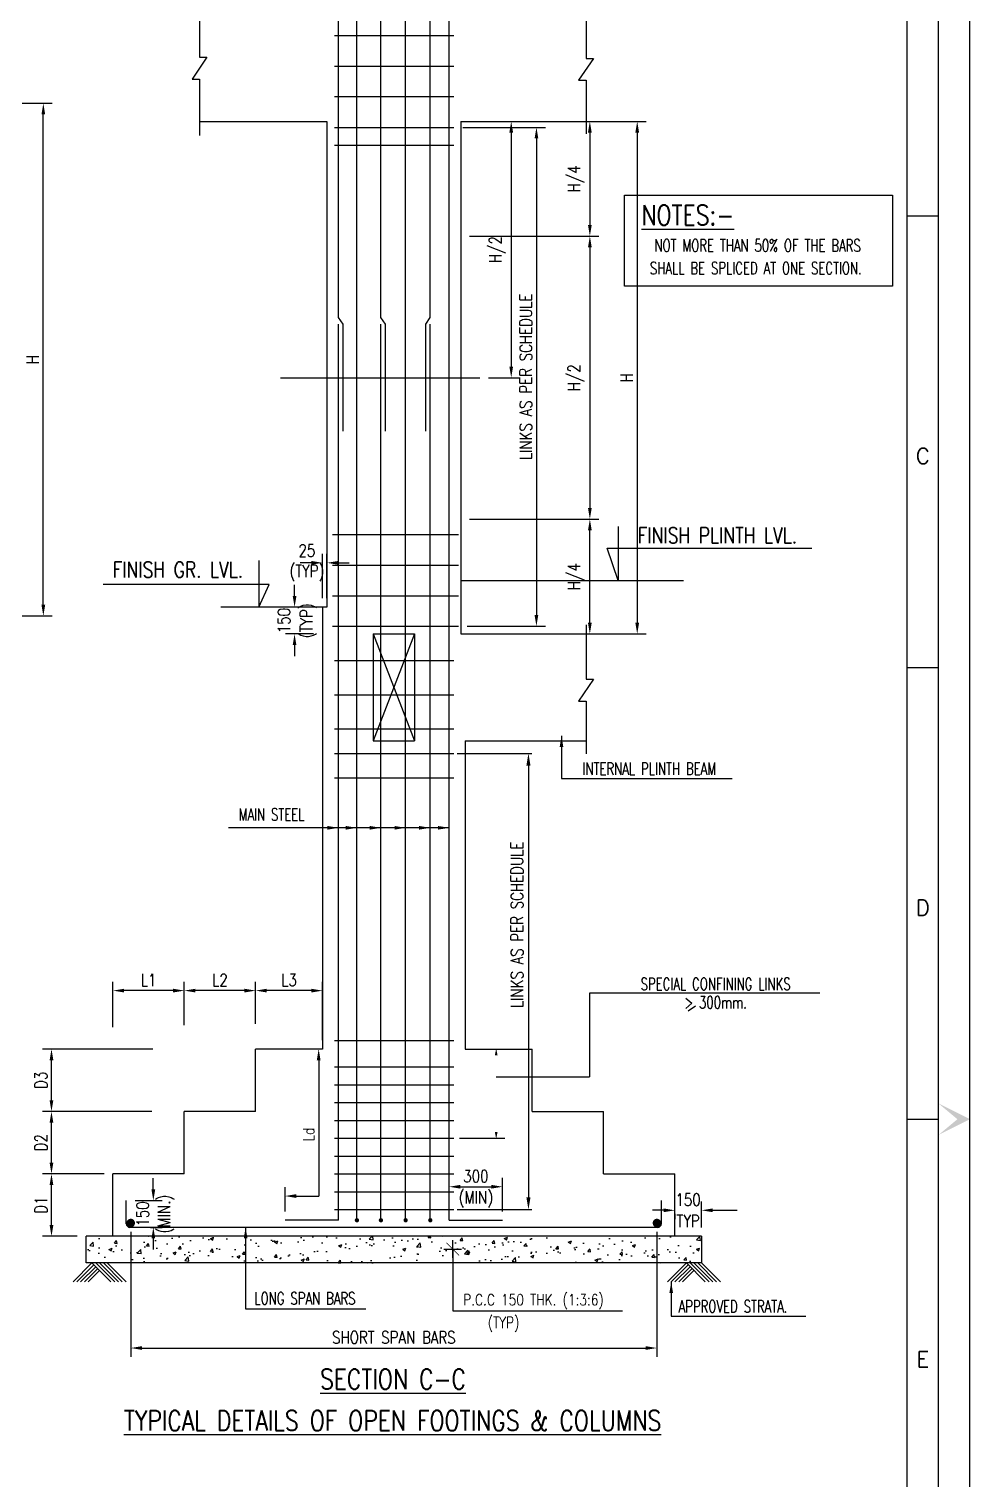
# Model space of a CAD drawing. Extents: x 455722 to 1142355, y -625363 to -272741.
# Drawn here: x 608365 to 629471, y -322422 to -289889 of the extents above; entities that cross this region are included whole.
import ezdxf
from ezdxf.enums import TextEntityAlignment as Align
from ezdxf.lldxf.tags import DXFTag

# ---------------------------------------------------------------- set-up
doc = ezdxf.new("R2010")
doc.units = 0
doc.header["$LTSCALE"] = 500
doc.header["$MEASUREMENT"] = 0
doc.layers.get('DEFPOINTS').update_dxf_attribs({"color": 4})
for name, color, linetype in [('CEN', 8, 'CENTER'), ('COL', 1, 'Continuous'), ('DIM', 5, 'Continuous'), ('FOOT', 4, 'Continuous'), ('FRAME', 6, 'Continuous'), ('LINK', 2, 'Continuous'), ('P.C.C.', 8, 'Continuous'), ('PNA', 10, 'Continuous'), ('RING', 4, 'Continuous'), ('S-CONCRET LINE', 4, 'Continuous'), ('S-REINFORCEMENT', 6, 'Continuous'), ('S-TEXT-1', 4, 'Continuous'), ('S-TITLE', 6, 'Continuous'), ('TXT', 4, 'Continuous'), ('TXT1', 2, 'Continuous')]:
    doc.layers.add(name, color=color, linetype=linetype)
doc.styles.add('ROMAND', font='romand')
doc.styles.add('ROMANS', font='r.shx', dxfattribs={"width": 0.8, "height": 275, "bigfont": 'bigfont.shx'})
tags = doc.linetypes.add('CENTER', pattern=[2, 1.25, -0.25, 0.25, -0.25]).pattern_tags.tags
tags[10:11] = [DXFTag(74, 4), DXFTag(75, 0), DXFTag(340, '0'), DXFTag(46, 1.0), DXFTag(50, 0.0), DXFTag(44, 0.0), DXFTag(45, 0.0)]
tags[8:9] = [DXFTag(74, 4), DXFTag(75, 0), DXFTag(340, '0'), DXFTag(46, 1.0), DXFTag(50, 0.0), DXFTag(44, 0.0), DXFTag(45, 0.0)]
tags[6:7] = [DXFTag(74, 4), DXFTag(75, 0), DXFTag(340, '0'), DXFTag(46, 1.0), DXFTag(50, 0.0), DXFTag(44, 0.0), DXFTag(45, 0.0)]
tags[4:5] = [DXFTag(74, 4), DXFTag(75, 0), DXFTag(340, '0'), DXFTag(46, 1.0), DXFTag(50, 0.0), DXFTag(44, 0.0), DXFTag(45, 0.0)]
doc.dimstyles.new('Copy of INT2TIMES', dxfattribs={"dimtxt": 300, "dimasz": 275, "dimexe": 75, "dimexo": 75, "dimgap": 40, "dimtad": 1, "dimdec": 0, "dimlfac": 0.5, "dimrnd": 5, "dimzin": 0, "dimdsep": 46, "dimtxsty": 'ROMANS', "dimcen": -1, "dimclrd": 5, "dimclre": 5, "dimclrt": 4, "dimadec": 0, "dimazin": 0, "dimtfac": 1, "dimtdec": 0, "dimtix": 1, "dimtofl": 0, "dimtmove": 2, "dimatfit": 3, "dimfxl": 0, "dimtolj": 1, "dimtzin": 0, "dimarcsym": 0})
doc.dimstyles.new('dim25', dxfattribs={"dimtxt": 250, "dimasz": 250, "dimexe": 200, "dimexo": 200, "dimgap": 100, "dimtad": 1, "dimdec": 0, "dimlfac": 0.25, "dimzin": 0, "dimdsep": 46, "dimtxsty": 'ROMANS', "dimcen": 0, "dimclrd": 5, "dimclre": 5, "dimclrt": 4, "dimadec": 0, "dimazin": 0, "dimtfac": 1, "dimtdec": 0, "dimtix": 1, "dimtofl": 0, "dimtmove": 2, "dimatfit": 3, "dimfxl": 0, "dimtolj": 1, "dimtzin": 0, "dimlwd": -1, "dimlwe": -1, "dimarcsym": 0})
doc.dimstyles.new('INT$7', dxfattribs={"dimtxt": 9, "dimasz": 8, "dimexe": 8, "dimexo": 3, "dimgap": 2, "dimtad": 1, "dimdec": 0, "dimzin": 0, "dimdsep": 46, "dimtxsty": 'ROMANS', "dimblk": 'DIMTICK', "dimcen": -0.25, "dimclrd": 5, "dimclre": 5, "dimclrt": 4, "dimadec": 0, "dimazin": 0, "dimtfac": 1, "dimtdec": 0, "dimtix": 1, "dimtofl": 0, "dimtmove": 2, "dimatfit": 3, "dimldrblk": 'DIMTICK', "dimfxl": 0, "dimtolj": 1, "dimtzin": 0, "dimarcsym": 0})

# ---------------------------------------------------------------- blocks, each defined once
blk = doc.blocks.new('FOLDER')
at = {"layer": 'PNA'}
for points in [[(-1250.000000000007, 2500.000000000011), (-7.275957614183426e-12, 9.094947017729282e-12), (-7.275957614183426e-12, 1000.000000000013)], [(1249.999999999993, 2500.000000000011), (-7.275957614183426e-12, 1.091393642127514e-11), (-7.275957614183426e-12, 1000.000000000013)]]:
    blk.add_solid(points, dxfattribs=at)
blk = doc.blocks.new('A1')
at = {"flags": 128}
blk.add_lwpolyline([(0, 5.820766091346741e-11), (82778.72107559827, 5.820766091346741e-11), (82778.72107559827, 58231.27883652772), (0, 58231.27883652772)], close=True, dxfattribs=at)
at = {"layer": 'PNA'}
for p, q in [((81794.43188326346, 43357.9389224737), (82286.57647943223, 43357.9389224737)), ((81794.43188326346, 36295.66396745056), (82286.57647943223, 36295.66396745056)), ((81794.43188326346, 29233.38901242736), (82286.57647943223, 29233.38901242736))]:
    blk.add_line(p, q, dxfattribs=at)
at = {"layer": 'PNA', "color": 1}
for points in [[(984.2891923375428, 492.1445961663267), (82286.57647943223, 492.1445961663267), (82286.57647943223, 57739.13424035898), (984.2891923375428, 57739.13424035898)], [(1968.578384675551, 984.2891923351854), (81794.43188326346, 984.2891923351854), (81794.43188326346, 57246.98964419012), (1968.578384675551, 57246.98964419012)]]:
    blk.add_lwpolyline(points, close=True, dxfattribs=at)
at = {"layer": 'PNA', "xscale": 0.196857838483993, "yscale": 0.196857838483993, "zscale": 0.196857838483993, "rotation": 90}
blk.add_blockref('FOLDER', (82778.72107560094, 29233.38901242736), dxfattribs=at)
at = {"layer": 'PNA', "style": 'ROMANS'}
for s, p in [('C', (82040.50418134785, 39603.60587153659)), ('D', (82040.50418134785, 32541.33091651349)), ('E', (82040.50418134785, 25479.05596149035))]:
    blk.add_text(s, height=246.0722980844176, dxfattribs=at).set_placement(p, align=Align.MIDDLE)
blk = doc.blocks.new('*D90')
at = {"layer": 'DEFPOINTS', "color": 0, "transparency": 16777216}
for p in [(610548.214693669, -316175.0533907567), (611153.6081542464, -316175.0533907567), (610889.9894397303, -316775.0533907567)]:
    blk.add_point(p, dxfattribs=at)
at = {"layer": 'DIM', "color": 5, "transparency": 16777216}
for p, q in [((611153.6081542464, -315925.0533907567), (611153.6081542464, -315675.0533907567)), ((610748.214693669, -316175.0533907567), (611353.6081542464, -316175.0533907567)), ((611089.9894397303, -316775.0533907567), (611353.6081542464, -316775.0533907567)), ((611153.6081542464, -317025.0533907567), (611153.6081542464, -317275.0533907567))]:
    blk.add_line(p, q, dxfattribs=at)
for points in [[(611111.9414875797, -315925.0533907567), (611195.274820913, -315925.0533907567), (611153.6081542464, -316175.0533907567)], [(611111.9414875797, -317025.0533907567), (611195.274820913, -317025.0533907567), (611153.6081542464, -316775.0533907567)]]:
    blk.add_solid(points, dxfattribs=at)
at = {"layer": 'DIM', "color": 4, "transparency": 16777216, "char_height": 275, "rotation": 90, "style": 'ROMANS'}
for s, insert, attachment_point in [('\\A1;(MIN.)', (611253.6081542465, -316475.0533907567), 2), ('\\A1;150', (611053.6081542465, -316475.0533907567), 8)]:
    blk.add_mtext(s, dxfattribs=dict(at, insert=insert, attachment_point=attachment_point))
blk = doc.blocks.new('*D91')
at = {"layer": 'DEFPOINTS', "color": 0, "transparency": 16777216}
for p in [(608869.714646491, -315575.0533907567), (610248.214693669, -315575.0533907567), (609648.214693669, -316975.0533907567)]:
    blk.add_point(p, dxfattribs=at)
at = {"layer": 'DIM', "color": 5, "transparency": 16777216}
for p, q in [((610048.214693669, -315575.0533907567), (608669.714646491, -315575.0533907567)), ((608869.714646491, -316725.0533907567), (608869.714646491, -315825.0533907567)), ((609448.214693669, -316975.0533907567), (608669.714646491, -316975.0533907567))]:
    blk.add_line(p, q, dxfattribs=at)
for points in [[(608828.0479798244, -315825.0533907567), (608911.3813131576, -315825.0533907567), (608869.714646491, -315575.0533907567)], [(608828.0479798244, -316725.0533907567), (608911.3813131576, -316725.0533907567), (608869.714646491, -316975.0533907567)]]:
    blk.add_solid(points, dxfattribs=at)
at = {"layer": 'DIM', "color": 4, "transparency": 16777216, "insert": (608632.2146464911, -316275.0533907567), "char_height": 275, "attachment_point": 5, "rotation": 90, "style": 'ROMANS'}
blk.add_mtext('\\A1;D1', dxfattribs=at)
blk = doc.blocks.new('*D92')
at = {"layer": 'DEFPOINTS', "color": 0, "transparency": 16777216}
for p in [(608869.714646491, -314175.0533907567), (611322.214693669, -314175.0533907567), (610248.214693669, -315575.0533907567)]:
    blk.add_point(p, dxfattribs=at)
at = {"layer": 'DIM', "color": 5, "transparency": 16777216}
for p, q in [((611122.214693669, -314175.0533907567), (608669.714646491, -314175.0533907567)), ((608869.714646491, -315325.0533907567), (608869.714646491, -314425.0533907567)), ((610048.214693669, -315575.0533907567), (608669.714646491, -315575.0533907567))]:
    blk.add_line(p, q, dxfattribs=at)
for points in [[(608828.0479798244, -314425.0533907567), (608911.3813131576, -314425.0533907567), (608869.714646491, -314175.0533907567)], [(608828.0479798244, -315325.0533907567), (608911.3813131576, -315325.0533907567), (608869.714646491, -315575.0533907567)]]:
    blk.add_solid(points, dxfattribs=at)
at = {"layer": 'DIM', "color": 4, "transparency": 16777216, "insert": (608632.2146464911, -314875.0533907567), "char_height": 275, "attachment_point": 5, "rotation": 90, "style": 'ROMANS'}
blk.add_mtext('\\A1;D2', dxfattribs=at)
blk = doc.blocks.new('*D93')
at = {"layer": 'DEFPOINTS', "color": 0, "transparency": 16777216}
for p in [(608869.714646491, -312775.0533907567), (611342.2146936681, -312775.0533907567), (611322.214693669, -314175.0533907567)]:
    blk.add_point(p, dxfattribs=at)
at = {"layer": 'DIM', "color": 5, "transparency": 16777216}
for p, q in [((611142.2146936681, -312775.0533907567), (608669.714646491, -312775.0533907567)), ((608869.714646491, -313925.0533907567), (608869.714646491, -313025.0533907567)), ((611122.214693669, -314175.0533907567), (608669.714646491, -314175.0533907567))]:
    blk.add_line(p, q, dxfattribs=at)
for points in [[(608828.0479798244, -313025.0533907567), (608911.3813131576, -313025.0533907567), (608869.714646491, -312775.0533907567)], [(608828.0479798244, -313925.0533907567), (608911.3813131576, -313925.0533907567), (608869.714646491, -314175.0533907567)]]:
    blk.add_solid(points, dxfattribs=at)
at = {"layer": 'DIM', "color": 4, "transparency": 16777216, "insert": (608632.2146464911, -313475.0533907567), "char_height": 275, "attachment_point": 5, "rotation": 90, "style": 'ROMANS'}
blk.add_mtext('\\A1;D3', dxfattribs=at)
blk = doc.blocks.new('*D94')
at = {"layer": 'DEFPOINTS', "color": 0, "transparency": 16777216}
for p in [(613448.2146936681, -311463.97041588), (613448.2146936681, -312408.5533907567), (614948.2146936681, -312775.0533907567)]:
    blk.add_point(p, dxfattribs=at)
at = {"layer": 'DIM', "color": 5, "transparency": 16777216}
for p, q in [((613448.2146936681, -312208.5533907567), (613448.2146936681, -311263.97041588)), ((614948.2146936681, -312575.0533907567), (614948.2146936681, -311263.97041588)), ((614698.2146936681, -311463.97041588), (613698.2146936681, -311463.97041588))]:
    blk.add_line(p, q, dxfattribs=at)
for points in [[(613698.2146936681, -311422.3037492133), (613698.2146936681, -311505.6370825467), (613448.2146936681, -311463.97041588)], [(614698.2146936681, -311422.3037492133), (614698.2146936681, -311505.6370825467), (614948.2146936681, -311463.97041588)]]:
    blk.add_solid(points, dxfattribs=at)
at = {"layer": 'DIM', "color": 4, "transparency": 16777216, "insert": (614198.2146936681, -311226.47041588), "char_height": 275, "attachment_point": 5, "style": 'ROMANS'}
blk.add_mtext('\\A1;L3', dxfattribs=at)
blk = doc.blocks.new('*D95')
at = {"layer": 'DEFPOINTS', "color": 0, "transparency": 16777216}
for p in [(611848.2146936681, -311463.97041588), (611848.2146936681, -312436.0533907567), (613448.2146936681, -312408.5533907567)]:
    blk.add_point(p, dxfattribs=at)
at = {"layer": 'DIM', "color": 5, "transparency": 16777216}
for p, q in [((611848.2146936681, -312236.0533907567), (611848.2146936681, -311263.97041588)), ((613448.2146936681, -312208.5533907567), (613448.2146936681, -311263.97041588)), ((613198.2146936681, -311463.97041588), (612098.2146936681, -311463.97041588))]:
    blk.add_line(p, q, dxfattribs=at)
for points in [[(612098.2146936681, -311422.3037492133), (612098.2146936681, -311505.6370825467), (611848.2146936681, -311463.97041588)], [(613198.2146936681, -311422.3037492133), (613198.2146936681, -311505.6370825467), (613448.2146936681, -311463.97041588)]]:
    blk.add_solid(points, dxfattribs=at)
at = {"layer": 'DIM', "color": 4, "transparency": 16777216, "insert": (612648.2146936681, -311226.47041588), "char_height": 275, "attachment_point": 5, "style": 'ROMANS'}
blk.add_mtext('\\A1;L2', dxfattribs=at)
blk = doc.blocks.new('*D96')
at = {"layer": 'DEFPOINTS', "color": 0, "transparency": 16777216}
for p in [(610248.214693669, -311463.97041588), (610248.214693669, -312483.470415879), (611848.2146936681, -312436.0533907567)]:
    blk.add_point(p, dxfattribs=at)
at = {"layer": 'DIM', "color": 5, "transparency": 16777216}
for p, q in [((610248.214693669, -312283.470415879), (610248.214693669, -311263.97041588)), ((611848.2146936681, -312236.0533907567), (611848.2146936681, -311263.97041588)), ((611598.2146936681, -311463.97041588), (610498.214693669, -311463.97041588))]:
    blk.add_line(p, q, dxfattribs=at)
for points in [[(610498.214693669, -311422.3037492133), (610498.214693669, -311505.6370825467), (610248.214693669, -311463.97041588)], [(611598.2146936681, -311422.3037492133), (611598.2146936681, -311505.6370825467), (611848.2146936681, -311463.97041588)]]:
    blk.add_solid(points, dxfattribs=at)
at = {"layer": 'DIM', "color": 4, "transparency": 16777216, "insert": (611048.2146936685, -311226.47041588), "char_height": 275, "attachment_point": 5, "style": 'ROMANS'}
blk.add_mtext('\\A1;L1', dxfattribs=at)
blk = doc.blocks.new('*D97')
at = {"layer": 'DEFPOINTS', "color": 0, "transparency": 16777216}
for p in [(622848.214693669, -316275.0533907567), (623448.214693669, -316392.97041588), (623448.214693669, -316975.0533907567)]:
    blk.add_point(p, dxfattribs=at)
at = {"layer": 'DIM', "color": 5, "transparency": 16777216}
for p, q in [((623448.214693669, -316775.0533907567), (623448.214693669, -316192.97041588)), ((622598.214693669, -316392.97041588), (622348.214693669, -316392.97041588)), ((622848.214693669, -316475.0533907567), (622848.214693669, -316592.97041588)), ((623698.214693669, -316392.97041588), (623948.214693669, -316392.97041588))]:
    blk.add_line(p, q, dxfattribs=at)
for points in [[(622598.214693669, -316351.3037492133), (622598.214693669, -316434.6370825467), (622848.214693669, -316392.97041588)], [(623698.214693669, -316351.3037492133), (623698.214693669, -316434.6370825467), (623448.214693669, -316392.97041588)]]:
    blk.add_solid(points, dxfattribs=at)
at = {"layer": 'DIM', "color": 4, "transparency": 16777216, "char_height": 275, "style": 'ROMANS'}
for s, insert, attachment_point in [('\\A1;150', (623148.214693669, -316292.97041588), 8), ('\\A1;TYP', (623148.214693669, -316492.97041588), 2)]:
    blk.add_mtext(s, dxfattribs=dict(at, insert=insert, attachment_point=attachment_point))
blk = doc.blocks.new('*D101')
at = {"layer": 'DEFPOINTS', "color": 0, "transparency": 16777216}
for p in [(606689.7425575552, -291555.8475312423), (608686.6382497384, -291555.8475312423), (606689.7425575552, -303055.8475312414)]:
    blk.add_point(p, dxfattribs=at)
at = {"layer": 'DIM', "color": 5, "transparency": 16777216}
for p, q in [((606889.7425575552, -291555.8475312423), (608886.6382497384, -291555.8475312423)), ((608686.6382497384, -302805.8475312414), (608686.6382497384, -291805.8475312423)), ((606889.7425575552, -303055.8475312414), (608886.6382497384, -303055.8475312414))]:
    blk.add_line(p, q, dxfattribs=at)
for points in [[(608644.9715830717, -291805.8475312423), (608728.304916405, -291805.8475312423), (608686.6382497384, -291555.8475312423)], [(608644.9715830717, -302805.8475312414), (608728.304916405, -302805.8475312414), (608686.6382497384, -303055.8475312414)]]:
    blk.add_solid(points, dxfattribs=at)
at = {"layer": 'DIM', "color": 4, "transparency": 16777216, "insert": (608449.1382497385, -297305.8475312418), "char_height": 275, "attachment_point": 5, "rotation": 90, "style": 'ROMANS'}
blk.add_mtext('\\A1;H', dxfattribs=at)
blk = doc.blocks.new('*D104')
at = {"layer": 'DEFPOINTS', "color": 0, "transparency": 16777216}
for p in [(614948.2146936681, -302861.792952965), (614321.8493268804, -303461.7929529641), (614948.2146936681, -303461.7929529641)]:
    blk.add_point(p, dxfattribs=at)
at = {"layer": 'DIM', "color": 5, "transparency": 16777216}
for p, q in [((614321.8493268804, -302611.792952965), (614321.8493268804, -302361.792952965)), ((614748.2146936681, -302861.792952965), (614121.8493268804, -302861.792952965)), ((614748.2146936681, -303461.7929529641), (614121.8493268804, -303461.7929529641)), ((614321.8493268804, -303711.7929529641), (614321.8493268804, -303961.7929529641))]:
    blk.add_line(p, q, dxfattribs=at)
for points in [[(614280.1826602138, -302611.792952965), (614363.515993547, -302611.792952965), (614321.8493268804, -302861.792952965)], [(614280.1826602138, -303711.7929529641), (614363.515993547, -303711.7929529641), (614321.8493268804, -303461.7929529641)]]:
    blk.add_solid(points, dxfattribs=at)
at = {"layer": 'DIM', "color": 4, "transparency": 16777216, "char_height": 275, "attachment_point": 5, "rotation": 90, "style": 'ROMANS'}
for s, insert in [('\\A1;(TYP)', (614631.3731364043, -303161.7929529645)), ('\\A1;150', (614084.3493268805, -303161.7929529645))]:
    blk.add_mtext(s, dxfattribs=dict(at, insert=insert))
blk = doc.blocks.new('*D105')
at = {"layer": 'DEFPOINTS', "color": 0, "ltscale": 2, "transparency": 16777216}
for p in [(617896.0231427464, -306141.0331509268), (617896.0231427455, -316375.0533907567), (619567.3493268804, -316375.0533907567)]:
    blk.add_point(p, dxfattribs=at)
at = {"layer": 'DIM', "color": 5, "lineweight": -2, "ltscale": 2, "transparency": 16777216}
for p, q in [((617971.0231427464, -306141.0331509268), (619642.3493268804, -306141.0331509268)), ((619567.3493268804, -306416.0331509268), (619567.3493268804, -316100.0533907567)), ((617971.0231427455, -316375.0533907567), (619642.3493268804, -316375.0533907567))]:
    blk.add_line(p, q, dxfattribs=at)
at = {"layer": 'DIM', "color": 5, "ltscale": 2, "transparency": 16777216}
for points in [[(619521.515993547, -306416.0331509268), (619613.1826602138, -306416.0331509268), (619567.3493268804, -306141.0331509268)], [(619521.515993547, -316100.0533907567), (619613.1826602138, -316100.0533907567), (619567.3493268804, -316375.0533907567)]]:
    blk.add_solid(points, dxfattribs=at)
at = {"layer": 'DIM', "color": 4, "ltscale": 2, "transparency": 16777216, "insert": (619313, -309986.5), "char_height": 275, "attachment_point": 5, "rotation": 90, "style": 'ROMANS'}
blk.add_mtext('\\A1;LINKS AS PER SCHEDULE \\P', dxfattribs=at)
blk = doc.blocks.new('*D106')
at = {"layer": 'DEFPOINTS', "color": 0, "transparency": 16777216}
for p in [(617896.0231427464, -292095.1770697068), (617996.0231427455, -303288.8788468006), (619746.3493268804, -303288.8788468006)]:
    blk.add_point(p, dxfattribs=at)
at = {"layer": 'DIM', "color": 5, "transparency": 16777216}
for p, q in [((618096.0231427464, -292095.1770697068), (619946.3493268804, -292095.1770697068)), ((619746.3493268804, -292345.1770697068), (619746.3493268804, -303038.8788468006)), ((618196.0231427455, -303288.8788468006), (619946.3493268804, -303288.8788468006))]:
    blk.add_line(p, q, dxfattribs=at)
for points in [[(619704.6826602138, -292345.1770697068), (619788.015993547, -292345.1770697068), (619746.3493268804, -292095.1770697068)], [(619704.6826602138, -303038.8788468006), (619788.015993547, -303038.8788468006), (619746.3493268804, -303288.8788468006)]]:
    blk.add_solid(points, dxfattribs=at)
at = {"layer": 'DIM', "color": 4, "transparency": 16777216, "insert": (619508.8493268805, -297692.0279582537), "char_height": 275, "attachment_point": 5, "rotation": 90, "style": 'ROMANS'}
blk.add_mtext('\\A1;LINKS AS PER SCHEDULE', dxfattribs=at)
blk = doc.blocks.new('*D107')
at = {"layer": 'DEFPOINTS', "color": 0, "transparency": 16777216}
for p in [(619453.8082684593, -291961.792952965), (619604.9238449789, -303461.7929529641), (622007.4766072235, -303461.7929529641)]:
    blk.add_point(p, dxfattribs=at)
at = {"layer": 'DIM', "color": 5, "transparency": 16777216}
for p, q in [((619653.8082684593, -291961.792952965), (622207.4766072235, -291961.792952965)), ((622007.4766072235, -292211.792952965), (622007.4766072235, -303211.7929529641)), ((619804.9238449789, -303461.7929529641), (622207.4766072235, -303461.7929529641))]:
    blk.add_line(p, q, dxfattribs=at)
for points in [[(621965.8099405569, -292211.792952965), (622049.1432738901, -292211.792952965), (622007.4766072235, -291961.792952965)], [(621965.8099405569, -303211.7929529641), (622049.1432738901, -303211.7929529641), (622007.4766072235, -303461.7929529641)]]:
    blk.add_solid(points, dxfattribs=at)
at = {"layer": 'DIM', "color": 4, "transparency": 16777216, "insert": (621769.9766072236, -297711.7929529645), "char_height": 275, "attachment_point": 5, "rotation": 90, "style": 'ROMANS'}
blk.add_mtext('\\A1;H', dxfattribs=at)
blk = doc.blocks.new('*D108')
at = {"layer": 'DEFPOINTS', "color": 0, "transparency": 16777216}
for p in [(618814.7232887798, -291961.792952965), (618473.6028497986, -297711.7929529645), (619181.2318838935, -297711.7929529645)]:
    blk.add_point(p, dxfattribs=at)
at = {"layer": 'DIM', "color": 5, "transparency": 16777216}
for p, q in [((619014.7232887798, -291961.792952965), (619381.2318838935, -291961.792952965)), ((619181.2318838935, -292211.792952965), (619181.2318838935, -297461.7929529645)), ((618673.6028497986, -297711.7929529645), (619381.2318838935, -297711.7929529645))]:
    blk.add_line(p, q, dxfattribs=at)
for points in [[(619139.5652172269, -292211.792952965), (619222.8985505601, -292211.792952965), (619181.2318838935, -291961.792952965)], [(619139.5652172269, -297461.7929529645), (619222.8985505601, -297461.7929529645), (619181.2318838935, -297711.7929529645)]]:
    blk.add_solid(points, dxfattribs=at)
at = {"layer": 'DIM', "color": 4, "transparency": 16777216, "insert": (618871.7080743698, -294836.7929529647), "char_height": 275, "attachment_point": 5, "rotation": 90, "style": 'ROMANS'}
blk.add_mtext('\\A1;H/2', dxfattribs=at)
blk = doc.blocks.new('*D115')
at = {"layer": 'DEFPOINTS', "color": 0, "transparency": 16777216}
for p in [(618988.2146936662, -315864.4704007758), (617788.2146936662, -316616.0533907567), (618988.2146936662, -316616.0533907567)]:
    blk.add_point(p, dxfattribs=at)
at = {"layer": 'DIM', "color": 5, "transparency": 16777216}
for p, q in [((617788.2146936662, -316416.0533907567), (617788.2146936662, -315664.4704007758)), ((618038.2146936662, -315864.4704007758), (618738.2146936662, -315864.4704007758)), ((618988.2146936662, -316416.0533907567), (618988.2146936662, -315664.4704007758))]:
    blk.add_line(p, q, dxfattribs=at)
for points in [[(618038.2146936662, -315822.8037341091), (618038.2146936662, -315906.1370674425), (617788.2146936662, -315864.4704007758)], [(618738.2146936662, -315822.8037341091), (618738.2146936662, -315906.1370674425), (618988.2146936662, -315864.4704007758)]]:
    blk.add_solid(points, dxfattribs=at)
at = {"layer": 'DIM', "color": 4, "transparency": 16777216, "char_height": 275, "style": 'ROMANS'}
for s, insert, attachment_point in [('\\A1;300', (618388.2146936662, -315764.4704007758), 8), ('\\A1;(MIN)', (618388.2146936662, -315964.4704007758), 2)]:
    blk.add_mtext(s, dxfattribs=dict(at, insert=insert, attachment_point=attachment_point))
blk = doc.blocks.new('DIMTICK')
for p, q in [((-1, 0), (1, 0)), ((0, 1), (0, -1))]:
    blk.add_line(p, q)
at = {"color": 2, "const_width": 0.1}
blk.add_lwpolyline([(0.7071067811865461, 0.7071067811865461), (-0.7071067811865479, -0.7071067811865461)], dxfattribs=at)
blk = doc.blocks.new('*D116')
at = {"layer": 'DEFPOINTS', "color": 0, "transparency": 16777216}
for p in [(610646.3771956104, -316678.4911057041), (622450.0521917285, -316678.4911057041), (622450.0521917285, -319482.9704007758)]:
    blk.add_point(p, dxfattribs=at)
at = {"layer": 'DIM', "color": 5, "transparency": 16777216}
for p, q in [((610646.3771956104, -316878.4911057041), (610646.3771956104, -319682.9704007758)), ((622450.0521917285, -316878.4911057041), (622450.0521917285, -319682.9704007758)), ((610896.3771956104, -319482.9704007758), (622200.0521917285, -319482.9704007758))]:
    blk.add_line(p, q, dxfattribs=at)
for points in [[(610896.3771956104, -319441.3037341091), (610896.3771956104, -319524.6370674425), (610646.3771956104, -319482.9704007758)], [(622200.0521917285, -319441.3037341091), (622200.0521917285, -319524.6370674425), (622450.0521917285, -319482.9704007758)]]:
    blk.add_solid(points, dxfattribs=at)
at = {"layer": 'DIM', "color": 4, "transparency": 16777216, "insert": (616548.2146936695, -319245.4704007758), "char_height": 275, "attachment_point": 5, "style": 'ROMANS'}
blk.add_mtext('\\A1;SHORT SPAN BARS', dxfattribs=at)
blk = doc.blocks.new('*D125')
at = {"layer": 'DEFPOINTS', "color": 0, "transparency": 16777216}
for p in [(620249.3361861964, -291961.792952965), (618048.2146936699, -294536.792952965), (620944.4507093865, -294536.792952965)]:
    blk.add_point(p, dxfattribs=at)
at = {"layer": 'DIM', "color": 5, "transparency": 16777216}
for p, q in [((620449.3361861964, -291961.792952965), (621144.4507093865, -291961.792952965)), ((620944.4507093865, -292211.792952965), (620944.4507093865, -294286.792952965)), ((618248.2146936699, -294536.792952965), (621144.4507093865, -294536.792952965))]:
    blk.add_line(p, q, dxfattribs=at)
for points in [[(620902.7840427199, -292211.792952965), (620986.1173760531, -292211.792952965), (620944.4507093865, -291961.792952965)], [(620902.7840427199, -294286.792952965), (620986.1173760531, -294286.792952965), (620944.4507093865, -294536.792952965)]]:
    blk.add_solid(points, dxfattribs=at)
at = {"layer": 'DIM', "color": 4, "transparency": 16777216, "insert": (620634.9268998628, -293249.292952965), "char_height": 275, "attachment_point": 5, "rotation": 90, "style": 'ROMANS'}
blk.add_mtext('\\A1;H/4', dxfattribs=at)
blk = doc.blocks.new('*D126')
at = {"layer": 'DEFPOINTS', "color": 0, "transparency": 16777216}
for p in [(618048.2146936699, -294536.792952965), (618048.2146936699, -300886.7929529641), (620944.4507093865, -300886.7929529641)]:
    blk.add_point(p, dxfattribs=at)
at = {"layer": 'DIM', "color": 5, "transparency": 16777216}
for p, q in [((618248.2146936699, -294536.792952965), (621144.4507093865, -294536.792952965)), ((620944.4507093865, -294786.792952965), (620944.4507093865, -300636.7929529641)), ((618248.2146936699, -300886.7929529641), (621144.4507093865, -300886.7929529641))]:
    blk.add_line(p, q, dxfattribs=at)
for points in [[(620902.7840427199, -294786.792952965), (620986.1173760531, -294786.792952965), (620944.4507093865, -294536.792952965)], [(620902.7840427199, -300636.7929529641), (620986.1173760531, -300636.7929529641), (620944.4507093865, -300886.7929529641)]]:
    blk.add_solid(points, dxfattribs=at)
at = {"layer": 'DIM', "color": 4, "transparency": 16777216, "insert": (620634.9268998628, -297711.7929529645), "char_height": 275, "attachment_point": 5, "rotation": 90, "style": 'ROMANS'}
blk.add_mtext('\\A1;H/2', dxfattribs=at)
blk = doc.blocks.new('*D205')
at = {"layer": 'DEFPOINTS', "color": 0, "transparency": 16777216}
for p in [(614948.2146936681, -301865.8625667954), (614948.2146936681, -302861.792952965), (615048.2146936681, -302861.792952965)]:
    blk.add_point(p, dxfattribs=at)
at = {"layer": 'DIM', "color": 5, "transparency": 16777216}
for p, q in [((614698.2146936681, -301865.8625667954), (614448.2146936681, -301865.8625667954)), ((614948.2146936681, -302661.792952965), (614948.2146936681, -301665.8625667954)), ((615048.2146936681, -302661.792952965), (615048.2146936681, -301665.8625667954)), ((615298.2146936681, -301865.8625667954), (615548.2146936681, -301865.8625667954))]:
    blk.add_line(p, q, dxfattribs=at)
for points in [[(614698.2146936681, -301824.1959001287), (614698.2146936681, -301907.5292334621), (614948.2146936681, -301865.8625667954)], [(615298.2146936681, -301824.1959001287), (615298.2146936681, -301907.5292334621), (615048.2146936681, -301865.8625667954)]]:
    blk.add_solid(points, dxfattribs=at)
at = {"layer": 'DIM', "color": 4, "transparency": 16777216, "insert": (614598.2320748921, -301865.8625667954), "char_height": 275, "attachment_point": 5, "style": 'ROMANS'}
blk.add_mtext('\\A1;25\\P(TYP)', dxfattribs=at)
blk = doc.blocks.new('*D218')
at = {"layer": 'DEFPOINTS', "color": 0, "transparency": 16777216}
for p in [(618048.2146936699, -300886.7929529641), (620944.4507093865, -300886.7929529641), (620249.3361861964, -303461.7929529641)]:
    blk.add_point(p, dxfattribs=at)
at = {"layer": 'DIM', "color": 5, "transparency": 16777216}
for p, q in [((618248.2146936699, -300886.7929529641), (621144.4507093865, -300886.7929529641)), ((620944.4507093865, -303211.7929529641), (620944.4507093865, -301136.7929529641)), ((620449.3361861964, -303461.7929529641), (621144.4507093865, -303461.7929529641))]:
    blk.add_line(p, q, dxfattribs=at)
for points in [[(620902.7840427199, -301136.7929529641), (620986.1173760531, -301136.7929529641), (620944.4507093865, -300886.7929529641)], [(620902.7840427199, -303211.7929529641), (620986.1173760531, -303211.7929529641), (620944.4507093865, -303461.7929529641)]]:
    blk.add_solid(points, dxfattribs=at)
at = {"layer": 'DIM', "color": 4, "transparency": 16777216, "insert": (620634.9268998628, -302174.292952964), "char_height": 275, "attachment_point": 5, "rotation": 90, "style": 'ROMANS'}
blk.add_mtext('\\A1;H/4', dxfattribs=at)

msp = doc.modelspace()

# ---------------------------------------------------------------- hatches: boundary and pattern name
at = {"layer": 'P.C.C.'}
h = msp.add_hatch(dxfattribs=at)
h.set_pattern_fill('AR-CONC', color=256, scale=100, style=0)
h.set_pattern_definition([(49.99999999999999, (-74786.28535350808, -405944.47041588), (717.2601826007532, -62.75213498259502), [75, -825]), (355, (-74786.28535350808, -405944.47041588), (-138.751333613, 752.1921337000117), [60, -660]), (100.4514, (-74726.51367350784, -405949.6997558791), (578.5093817140216, 689.4395420609535), [63.74018999999966, -701.142111999994]), (46.18419999999999, (-74786.28535350808, -405744.47041588), (1067.241048625644, -165.5190143290179), [112.4999999999997, -1237.499999999996]), (96.63559999999971, (-74697.34860850801, -405758.2637228789), (934.6627055487033, 974.1178709004416), [95.61028799999964, -1051.712999999993]), (351.1842000000001, (-74786.28535350808, -405744.47041588), (934.6619451336273, 974.1186009253246), [90, -990]), (21, (-74686.28535350901, -405794.47041588), (596.9070521184617, -402.6188906653386), [75, -825]), (326, (-74686.28535350901, -405794.47041588), (243.3153319215817, 725.150045046853), [60, -660]), (71.45140000000002, (-74636.54312050832, -405828.022021879), (840.2226285814899, 322.5304967099523), [63.74018999999972, -701.1421119999953]), (37.50000000000001, (-74786.28535350808, -405944.47041588), (12.15985531729071, 332.8938538313115), [0, -652, 0, -670, 0, -662.5]), (7.499999999999999, (-74786.28535350808, -405944.47041588), (263.0695374421486, 394.4117118823602), [0, -382, 0, -637, 0, -252.5]), (327.5, (-75009.28535350808, -405944.47041588), (533.8224361724093, -22.55487173437976), [0, -250, 0, -780, 0, -1035]), (317.5, (-75109.28535350808, -405944.47041588), (583.1861693423863, 100.1049823323176), [0, -325, 0, -518, 0, -735])])
h.paths.add_polyline_path([(614503.1018789287, -316975.0533907567), (614503.1018789287, -317575.0533907567), (623448.214693669, -317575.0533907567), (623448.2146936681, -316975.0533907567)])
h.paths.add_polyline_path([(614503.1018789287, -317575.0533907567), (614503.1018789287, -316975.0533907567), (609648.214693669, -316975.0533907567), (609648.214693669, -317575.0533907567)])

# ---------------------------------------------------------------- linework, layer by layer
at = {"layer": 'CEN'}
msp.add_line((614003.6028969738, -297711.7929529645), (618473.6028497986, -297711.7929529645), dxfattribs=at)
at = {"layer": 'CEN', "linetype": 'Continuous'}
msp.add_line((618017.9810569815, -314775.0533907567), (619036.9810569806, -314775.0533907567), dxfattribs=at)
at = {"layer": 'COL', "linetype": 'Continuous', "const_width": 48}
for points in [[(615695.9903804872, -316616.0533907567, 1), (615743.9903804872, -316616.0533907567, 1)], [(616234.4079876288, -316616.0533907567, 0.9999999999999998), (616282.4079876288, -316616.0533907567, 1)], [(616789.2340411635, -316616.0533907567, 1), (616837.2340411625, -316616.0533907567, 1)], [(617341.8458378555, -316616.0533907567, 0.9999999999999998), (617389.8458378555, -316616.0533907567, 1)]]:
    msp.add_lwpolyline(points, format="xyb", close=True, dxfattribs=at)
at = {"layer": 'DIM', "color": 3}
msp.add_line((618048.2146936681, -302261.792952965), (623048.5083936129, -302261.792952965), dxfattribs=at)
at = {"layer": 'DIM', "color": 3, "linetype": 'Continuous'}
msp.add_line((615048.2146936681, -302861.792952965), (612670.6032323835, -302861.792952965), dxfattribs=at)
at = {"layer": 'DIM'}
for p, q in [((616088.2146936681, -303461.7929529641), (617008.2146936681, -305861.792952965)), ((617008.2146936681, -303461.7929529641), (616088.2146936681, -305861.792952965)), ((626103.0968096384, -311520.6158882012), (620934.3433293474, -311520.6158882012)), ((620934.3433293474, -311520.6158882012), (620934.3433293474, -313398.4202590119)), ((618844.0546292539, -313398.4202590119), (620934.3433293474, -313398.4202590119)), ((623528.214693669, -316392.97041588), (624247.214646491, -316392.97041588))]:
    msp.add_line(p, q, dxfattribs=at)
at = {"layer": 'DIM', "color": 5}
for p, q in [((614849.3493268804, -312775.0533907567), (614662.3493268804, -312775.0533907567)), ((614862.3493268804, -313025.0533907567), (614862.3493268804, -316073.2661930439)), ((614108.2146936699, -316416.0533907567), (614108.2146936699, -315873.2661930439)), ((614358.2146936699, -316073.2661930439), (614862.3493268804, -316073.2661930439))]:
    msp.add_line(p, q, dxfattribs=at)
at = {"layer": 'DIM', "color": 8}
for points in [[(612191.1169933665, -289348.8327138051), (612191.1169933665, -290523.8809234662), (612357.4811856754, -290523.8809234662), (612024.7528010604, -291010.697793336), (612191.1169933665, -291010.697793336), (612191.1169933665, -292281.8776361076)], [(620859.4018432505, -289348.8327138051), (620859.4018432505, -290550.0115661438), (621025.7660355547, -290550.0115661438), (620693.0376509426, -291036.8284360136), (620859.4018432505, -291036.8284360136), (620859.4018432505, -292240.7491827831)], [(620859.4018432514, -303255.840847095), (620859.4018432514, -304479.2338632891), (621025.7660355584, -304479.2338632891), (620693.0376509426, -304966.050733158), (620859.4018432514, -304966.050733158), (620859.4018432514, -306147.7573160739)]]:
    msp.add_lwpolyline(points, dxfattribs=at)
at = {"layer": 'DIM', "flags": 128}
msp.add_lwpolyline([(618844.0546292539, -314638.6137068351, 61.212672, 0, 0), (618844.0546292539, -314791.5438363301, 0, 0, 0), (618844.0546292539, -313749.8587485231, 0, 0, 0), (618844.0546292539, -312762.173660717, 0, 61.212672, 0), (618844.0546292539, -312915.103790211, 0, 0, 0)], format="xyseb", dxfattribs=at)
at = {"layer": 'DIM', "color": 5}
for points in [[(614820.6826602153, -313025.0533907567), (614904.0159935465, -313025.0533907567), (614862.3493268804, -312775.0533907567)], [(614358.2146936699, -316031.5995263769), (614358.2146936699, -316114.9328597109), (614108.2146936699, -316073.2661930439)]]:
    msp.add_solid(points, dxfattribs=at)
at = {"layer": 'FOOT', "linetype": 'Continuous'}
msp.add_lwpolyline([(621725.2310060905, -293619.4304839508), (627733.1061994801, -293619.4304839508), (627733.1061994801, -295660.0141675341), (621725.2310060905, -295660.0141675341)], close=True, dxfattribs=at)
at = {"layer": 'FRAME'}
for centre, start, end in [((610628.2146936681, -316695.0533907567), 180, 270), ((622468.214693669, -316695.0533907567), 270, 0)]:
    msp.add_arc(centre, 80, start, end, dxfattribs=at)
at = {"layer": 'LINK'}
for p, q in [((615215.477138195, -290034.6304642619), (617896.0231427464, -290034.6304642619)), ((615215.477138195, -290720.6304642619), (617896.0231427464, -290720.6304642619)), ((615215.477138195, -291406.6304642619), (617896.0231427464, -291406.6304642619)), ((615215.477138195, -292095.1770697068), (617896.0231427464, -292095.1770697068)), ((615215.477138195, -292495.1770697068), (617896.0231427464, -292495.1770697068)), ((615171.977138195, -301230.8788468006), (617996.0231427455, -301230.8788468006)), ((615171.977138195, -301916.8788468006), (617996.0231427455, -301916.8788468006)), ((615171.977138195, -302602.8788468006), (617996.0231427455, -302602.8788468006)), ((615175.477138195, -303288.8788468006), (617996.0231427455, -303288.8788468006)), ((615215.477138195, -304057.2038242055), (617896.0231427464, -304057.2038242055)), ((615215.477138195, -304825.5288016104), (617896.0231427464, -304825.5288016104)), ((615215.477138195, -305593.8537790158), (617896.0231427464, -305593.8537790158)), ((615215.477138195, -306141.0331509268), (617896.0231427464, -306141.0331509268)), ((615215.477138195, -306688.2125228377), (617896.0231427464, -306688.2125228377)), ((615215.477138195, -312581.727240046), (617896.0231427464, -312581.727240047)), ((615215.4771381968, -313175.0533907567), (617896.0231427464, -313175.0533907576)), ((615215.4771381968, -313575.0533907567), (617896.0231427464, -313575.0533907567)), ((615215.4771381968, -313975.0533907567), (617896.0231427464, -313975.0533907567)), ((615215.4771381968, -314375.0533907567), (617896.0231427464, -314375.0533907567)), ((615215.477138195, -314775.0533907567), (617896.0231427455, -314775.0533907567)), ((615215.477138195, -315175.0533907567), (617896.0231427455, -315175.0533907567)), ((615215.477138195, -315575.0533907567), (617896.0231427455, -315575.0533907567)), ((615215.477138195, -315975.0533907567), (617896.0231427455, -315975.0533907567)), ((615215.4771381912, -316375.0533907567), (617896.0231427418, -316375.0533907567))]:
    msp.add_line(p, q, dxfattribs=at)
at = {"layer": 'RING', "linetype": 'Continuous'}
for p, q in [((609353.9506249574, -317999.3174594678), (609778.214693669, -317575.0533907567)), ((609438.8034387005, -317999.3174594678), (609820.6411005405, -317617.4797976278)), ((609523.6562524398, -317999.3174594678), (609863.0675074111, -317659.9062045002)), ((609608.5090661847, -317999.3174594678), (609905.4939142826, -317702.3326113699)), ((609693.361879926, -317999.3174594678), (609947.9203211542, -317744.7590182419)), ((610202.4787623805, -317999.3174594678), (609778.214693669, -317575.0533907567)), ((610287.3315761227, -317999.3174594678), (609863.0675074111, -317575.0533907567)), ((610372.1843898648, -317999.3174594678), (609947.9203211542, -317575.0533907567)), ((610457.0372036078, -317999.3174594678), (610032.7731348963, -317575.0533907567)), ((610541.89001735, -317999.3174594678), (610117.6259486384, -317575.0533907567)), ((622684.5393699862, -317999.3174594678), (623108.8034386986, -317575.0533907567)), ((622769.3921837292, -317999.3174594678), (623151.2298455711, -317617.4797976278)), ((622854.2449974713, -317999.3174594678), (623193.6562524417, -317659.9062045002)), ((622939.0978112135, -317999.3174594692), (623236.0826593123, -317702.3326113708)), ((623023.9506249565, -317999.3174594692), (623278.5090661847, -317744.7590182419)), ((623533.0675074102, -317999.3174594692), (623108.8034386977, -317575.0533907567)), ((623617.9203211523, -317999.3174594678), (623193.6562524417, -317575.0533907567)), ((623702.7731348954, -317999.3174594692), (623278.5090661847, -317575.0533907567)), ((623787.6259486375, -317999.3174594678), (623363.361879926, -317575.0533907567)), ((623872.4787623815, -317999.3174594678), (623448.214693669, -317575.0533907567))]:
    msp.add_line(p, q, dxfattribs=at)
at = {"layer": 'S-CONCRET LINE', "color": 130, "linetype": 'Continuous'}
for p, q in [((612191.1169933665, -291961.792952965), (615048.2146936681, -291961.792952965)), ((615048.2146936681, -291961.792952965), (615048.2146936681, -302861.792952965)), ((618048.2146936681, -291961.792952965), (618048.2146936681, -303461.7929529641)), ((618048.2146936681, -291961.792952965), (620859.4018432505, -291961.792952965)), ((614948.2146936681, -302861.792952965), (614948.2146936681, -312775.0533907567)), ((616088.2146936681, -303461.7929529641), (617008.2146936681, -303461.7929529641)), ((616088.2146936681, -303461.7929529641), (616088.2146936681, -305861.792952965)), ((617008.2146936681, -303461.7929529641), (617008.2146936681, -305861.792952965)), ((618048.2146936699, -303461.7929529641), (620859.4018432514, -303461.7929529641)), ((616088.2146936681, -305861.792952965), (617008.2146936681, -305861.792952965)), ((618148.2146936699, -305861.792952965), (620859.4018432514, -305861.792952965)), ((618148.2146936699, -305861.792952965), (618148.2146936681, -312775.0533907567)), ((613448.2146936681, -314175.0533907567), (613448.2146936681, -312775.0533907567)), ((614948.2146936681, -312775.0533907567), (613448.2146936681, -312775.0533907567)), ((618148.2146936681, -312775.0533907567), (619648.214693669, -312775.0533907567)), ((619648.214693669, -314175.0533907567), (619648.214693669, -312775.0533907567)), ((613448.2146936681, -314175.0533907567), (611848.2146936681, -314175.0533907567)), ((611848.2146936681, -315575.0533907567), (611848.2146936681, -314175.0533907567)), ((619648.214693669, -314175.0533907567), (621248.214693669, -314175.0533907567)), ((621248.214693669, -315575.0533907567), (621248.214693669, -314175.0533907567)), ((610248.214693669, -316975.0533907567), (610248.214693669, -315575.0533907567)), ((611848.2146936681, -315575.0533907567), (610248.214693669, -315575.0533907567)), ((621248.214693669, -315575.0533907567), (622848.214693669, -315575.0533907567)), ((622848.214693669, -316975.0533907576), (622848.214693669, -315575.0533907567)), ((623448.214693669, -316975.0533907567), (609648.214693669, -316975.0533907567)), ((609648.214693669, -317575.0533907567), (609648.214693669, -316975.0533907567)), ((623448.214693669, -316975.0533907567), (623448.214693669, -317575.0533907567)), ((623448.214693669, -317575.0533907567), (609648.214693669, -317575.0533907567))]:
    msp.add_line(p, q, dxfattribs=at)
at = {"layer": 'S-REINFORCEMENT'}
for p, q in [((615308.2146936653, -296361.7929529645), (615308.2146936615, -275435.768827565)), ((616258.4079876326, -296361.7929529655), (616258.4079876363, -275435.768827565)), ((617365.8458378592, -296361.7929529645), (617365.8458378611, -275435.768827565)), ((615719.9903804928, -294698.3226324893), (615719.9903804956, -283834.042952965)), ((616813.2340411672, -296511.7929529645), (616813.23404117, -283834.042952965)), ((617788.2146936699, -296907.8882658659), (617788.2146936737, -283834.042952965)), ((615719.9903804872, -316580.3185241511), (615719.9903804928, -294698.3226324893)), ((615408.2146936653, -296511.7929529645), (615308.2146936653, -296361.7929529645)), ((616358.4079876298, -296511.7929529645), (616258.4079876326, -296361.7929529645)), ((617265.8458378592, -296511.7929529645), (617365.8458378573, -296361.7929529645)), ((615308.2146936699, -316616.0533907567), (615308.2146936653, -296511.7929529645)), ((615408.2146936662, -298911.7929529645), (615408.2146936653, -296511.7929529645)), ((616258.4079876288, -316580.3185241511), (616258.4079876335, -296511.7929529645)), ((616358.4079876298, -298911.7929529645), (616358.4079876298, -296511.7929529645)), ((616813.2340411653, -316580.3185241511), (616813.2340411672, -296511.7929529645)), ((617265.8458378564, -298911.7929529645), (617265.8458378592, -296511.7929529645)), ((617365.8458378536, -316580.3185241511), (617365.8458378592, -296511.7929529645)), ((617788.2146936662, -316616.0533907567), (617788.2146936699, -296907.8882658659)), ((616813.2340411663, -305939.33307028), (616813.2340411672, -303560.9648016058)), ((610548.2146936699, -316695.0533907567), (610548.214693669, -316175.0533907567)), ((622548.214693669, -316695.0533907567), (622548.214693669, -316175.0533907567)), ((622468.214693669, -316775.0533907567), (610628.2146936681, -316775.0533907567)), ((615308.2146936699, -316616.0533907567), (614108.2146936699, -316616.0533907567)), ((617788.2146936662, -316616.0533907567), (618988.2146936662, -316616.0533907567))]:
    msp.add_line(p, q, dxfattribs=at)
at = {"layer": 'S-REINFORCEMENT', "linetype": 'Continuous', "const_width": 96}
for points in [[(610598.3771956104, -316678.4911057041, 1), (610694.3771956104, -316678.4911057041, 1)], [(622498.0521917285, -316678.4911057041, -1), (622402.0521917276, -316678.4911057041, -1)]]:
    msp.add_lwpolyline(points, format="xyb", close=True, dxfattribs=at)
at = {"layer": 'TXT', "linetype": 'ByBlock'}
msp.add_line((623153.3515417844, -311917.774432512), (623312.6196496978, -311805.3073211452), dxfattribs=at)
at = {"layer": 'TXT1'}
for points in [[(621578.4538943663, -301049.5580621767), (621578.4538943663, -302261.792952965), (621332.9083714827, -301540.082722242), (625920.8493268813, -301540.082722242)], [(613523.7667590275, -301811.2209397727), (613523.7667590275, -302861.792952965), (613753.370553659, -302352.9870928619), (610030.1708056745, -302352.9870928619)]]:
    msp.add_lwpolyline(points, dxfattribs=at)

# ---------------------------------------------------------------- block references
at = {"xscale": 1.434849416022188, "yscale": 1.434849416022188, "zscale": 1.434849416022188}
msp.add_blockref('A1', (510695.7779879661, -356294.5), dxfattribs=at)

# ---------------------------------------------------------------- texts
at = {"layer": 'DIM', "color": 4, "style": 'ROMANS', "width": 0.8}
for s, p in [('P.C.C 150 THK. (1:3:6)', (618103.25998625, -318524.3811185891)), ('(TYP)', (618654.7599862481, -319035.3741041543))]:
    msp.add_text(s, height=250, dxfattribs=at).set_placement(p)
at = {"layer": 'DIM', "color": 4, "insert": (614637.3493268813, -314695.5533907567), "char_height": 250, "attachment_point": 5, "rotation": 90, "style": 'ROMANS'}
msp.add_mtext('\\A1;Ld', dxfattribs=at)
at = {"layer": 'S-TEXT-1', "linetype": 'ByBlock', "style": 'ROMANS', "width": 0.7}
for s, p in [(' NOT MORE THAN 50% OF THE BARS', (624640.9557302496, -294745.1713427639)), ('SHALL BE SPLICED AT ONE SECTION.', (624667.0320897968, -295254.3594056745)), ('MAIN STEEL', (613804.4720849802, -307511.937868448)), ('SPECIAL CONFINING LINKS', (623765.1135437514, -311313.330321698)), ('> 300mm.', (623765.1135437514, -311728.351879159))]:
    msp.add_text(s, height=275, dxfattribs=at).set_placement(p, align=Align.MIDDLE)
at = {"layer": 'S-TEXT-1', "style": 'ROMANS', "width": 0.7}
msp.add_text('INTERNAL PLINTH BEAM', height=275, dxfattribs=at).set_placement((622277.3084979698, -306486.8934817961), align=Align.MIDDLE)
for s, p in [('LONG SPAN BARS', (613419.5277379414, -318505.2329299808)), ('APPROVED STRATA.', (622933.7216340092, -318687.6051509525))]:
    msp.add_text(s, height=275, dxfattribs=at).set_placement(p)
at = {"layer": 'S-TITLE', "style": 'ROMANS', "width": 0.8}
msp.add_text('%%UNOTES:-', height=450, dxfattribs=at).set_placement((623141.0359746354, -294288.6186542119), align=Align.CENTER)
for s, p in [('%%USECTION C-C', (616528.8317109223, -320179.7770238195)), ('%%UTYPICAL DETAILS OF OPEN FOOTINGS & COLUMNS', (616519.8317109223, -321111.1562117863))]:
    msp.add_text(s, height=450, dxfattribs=at).set_placement(p, align=Align.MIDDLE)
at = {"layer": 'TXT1', "style": 'ROMAND', "width": 0.8}
for s, p in [('FINISH PLINTH LVL.', (623808.1639343172, -301250.063690566)), ('FINISH GR. LVL.', (611706.5552861213, -302019.9680611868))]:
    msp.add_text(s, height=350, dxfattribs=at).set_placement(p, align=Align.MIDDLE)

# ---------------------------------------------------------------- dimensions: what is measured, and where the dimension line sits
at = {"layer": 'DIM'}
for base, p1, p2, angle, text, picture, middle in [((608686.6382497384, -291555.8475312423), (606689.7425575552, -303055.8475312414), (606689.7425575552, -291555.8475312423), 90, 'H', '*D101', (608449.1382497385, -297305.8475312418)), ((619746.3493268804, -303288.8788468006), (617896.0231427464, -292095.1770697068), (617996.0231427455, -303288.8788468006), 90, 'LINKS AS PER SCHEDULE', '*D106', (619508.8493268805, -297692.0279582537)), ((620944.4507093865, -294536.792952965), (620249.3361861964, -291961.792952965), (618048.2146936699, -294536.792952965), 90, 'H/4', '*D125', (620634.9268998628, -293249.292952965)), ((619181.2318838935, -297711.7929529645), (618814.7232887798, -291961.792952965), (618473.6028497986, -297711.7929529645), 90, 'H/2', '*D108', (618871.7080743698, -294836.7929529647)), ((622007.4766072235, -303461.7929529641), (619453.8082684593, -291961.792952965), (619604.9238449789, -303461.7929529641), 90, 'H', '*D107', (621769.9766072236, -297711.7929529645)), ((620944.4507093865, -300886.7929529641), (618048.2146936699, -294536.792952965), (618048.2146936699, -300886.7929529641), 90, 'H/2', '*D126', (620634.9268998628, -297711.7929529645)), ((620944.4507093865, -300886.7929529641), (620249.3361861964, -303461.7929529641), (618048.2146936699, -300886.7929529641), 270, 'H/4', '*D218', (620634.9268998628, -302174.292952964)), ((614321.8493268804, -303461.7929529641), (614948.2146936681, -302861.792952965), (614948.2146936681, -303461.7929529641), 90, '<>\\X(TYP)', '*D104', (614321.8493268805, -303161.7929529645)), ((608869.714646491, -312775.0533907567), (611322.214693669, -314175.0533907567), (611342.2146936681, -312775.0533907567), 90, 'D3', '*D93', (608632.2146464911, -313475.0533907567)), ((608869.714646491, -314175.0533907567), (610248.214693669, -315575.0533907567), (611322.214693669, -314175.0533907567), 90, 'D2', '*D92', (608632.2146464911, -314875.0533907567)), ((608869.714646491, -315575.0533907567), (609648.214693669, -316975.0533907567), (610248.214693669, -315575.0533907567), 90, 'D1', '*D91', (608632.2146464911, -316275.0533907567)), ((611153.6081542464, -316175.0533907567), (610889.9894397303, -316775.0533907567), (610548.214693669, -316175.0533907567), 90, '<>\\X(MIN.)', '*D90', (611153.6081542465, -316475.0533907567))]:
    dim = msp.add_linear_dim(base=base, p1=p1, p2=p2, angle=angle, text=text, dimstyle='dim25', dxfattribs=at)
    dim.commit()
    dim.dimension.update_dxf_attribs({"geometry": picture, "text_midpoint": middle})
dim = msp.add_linear_dim(base=(614948.2146936681, -301865.8625667954), p1=(615048.2146936681, -302861.792952965), p2=(614948.2146936681, -302861.792952965), text='<>\\X(TYP)', dimstyle='dim25', dxfattribs=at)
dim.commit()
dim.dimension.update_dxf_attribs({"geometry": '*D205', "text_midpoint": (614598.2320748921, -301865.8625667954), "dimtype": 160})
at = {"layer": 'DIM', "ltscale": 2}
dim = msp.add_linear_dim(base=(619567.3493268804, -316375.0533907567), p1=(617896.0231427464, -306141.0331509268), p2=(617896.0231427455, -316375.0533907567), angle=90, text='LINKS AS PER SCHEDULE \\X', dimstyle='Copy of INT2TIMES', override={"dimtxt": 275, "dimtmove": 1}, dxfattribs=at)
dim.commit()
dim.dimension.update_dxf_attribs({"geometry": '*D105', "text_midpoint": (619313, -309986.5), "dimtype": 160})
at = {"layer": 'DIM'}
for base, p1, p2, text, picture, middle in [((610248.214693669, -311463.97041588), (611848.2146936681, -312436.0533907567), (610248.214693669, -312483.470415879), 'L1', '*D96', (611048.2146936685, -311226.47041588)), ((611848.2146936681, -311463.97041588), (613448.2146936681, -312408.5533907567), (611848.2146936681, -312436.0533907567), 'L2', '*D95', (612648.2146936681, -311226.47041588)), ((613448.2146936681, -311463.97041588), (614948.2146936681, -312775.0533907567), (613448.2146936681, -312408.5533907567), 'L3', '*D94', (614198.2146936681, -311226.47041588)), ((618988.2146936662, -315864.4704007758), (617788.2146936662, -316616.0533907567), (618988.2146936662, -316616.0533907567), '<>\\X(MIN)', '*D115', (618388.2146936662, -315864.4704007758)), ((623448.214693669, -316392.97041588), (622848.214693669, -316275.0533907567), (623448.214693669, -316975.0533907567), '<>\\XTYP', '*D97', (623148.214693669, -316392.97041588)), ((622450.0521917285, -319482.9704007758), (610646.3771956104, -316678.4911057041), (622450.0521917285, -316678.4911057041), 'SHORT SPAN BARS', '*D116', (616548.2146936695, -319245.4704007758))]:
    dim = msp.add_linear_dim(base=base, p1=p1, p2=p2, text=text, dimstyle='dim25', dxfattribs=at)
    dim.commit()
    dim.dimension.update_dxf_attribs({"geometry": picture, "text_midpoint": middle})

# ---------------------------------------------------------------- leaders
for points in [[(620308.8493740603, -305750.9530013478), (620308.8493740603, -306702.9530013478), (624134.3493740603, -306702.9530013478)], [(615308.214693669, -307810.9704007758), (612836.3493268813, -307810.9704007758)], [(617365.8458378564, -307810.9704007767), (613016.4804710678, -307810.9704007767)], [(615719.99038049, -307810.9704007758), (613248.1250137014, -307810.9704007758)], [(617788.214693669, -307810.9704007767), (613438.8493268804, -307810.9704007767)], [(616258.4079876316, -307810.9704007758), (613786.5426208412, -307810.9704007758)], [(616813.2340411663, -307810.9704007767), (614341.3686743777, -307810.9704007767)], [(613223.8493268804, -316775.0533907567), (613223.8493268804, -318599.9704007758), (615918.950489365, -318599.9704007758)], [(622769.3921837292, -317999.3174594678), (622769.3921837292, -318764.4704007758), (625788.9277807653, -318764.4704007758)]]:
    msp.add_leader(points, dimstyle='dim25', dxfattribs=at)
at = {"layer": 'TXT'}
msp.add_leader([(617869.0277566046, -317262.4704007758), (617869.0277566046, -318651.9704007767), (621675.5277566037, -318651.9704007767)], dimstyle='INT$7', override={"dimasz": 200, "dimgap": 2, "dimtad": 0}, dxfattribs=at)

doc.saveas('drawing.dxf')
